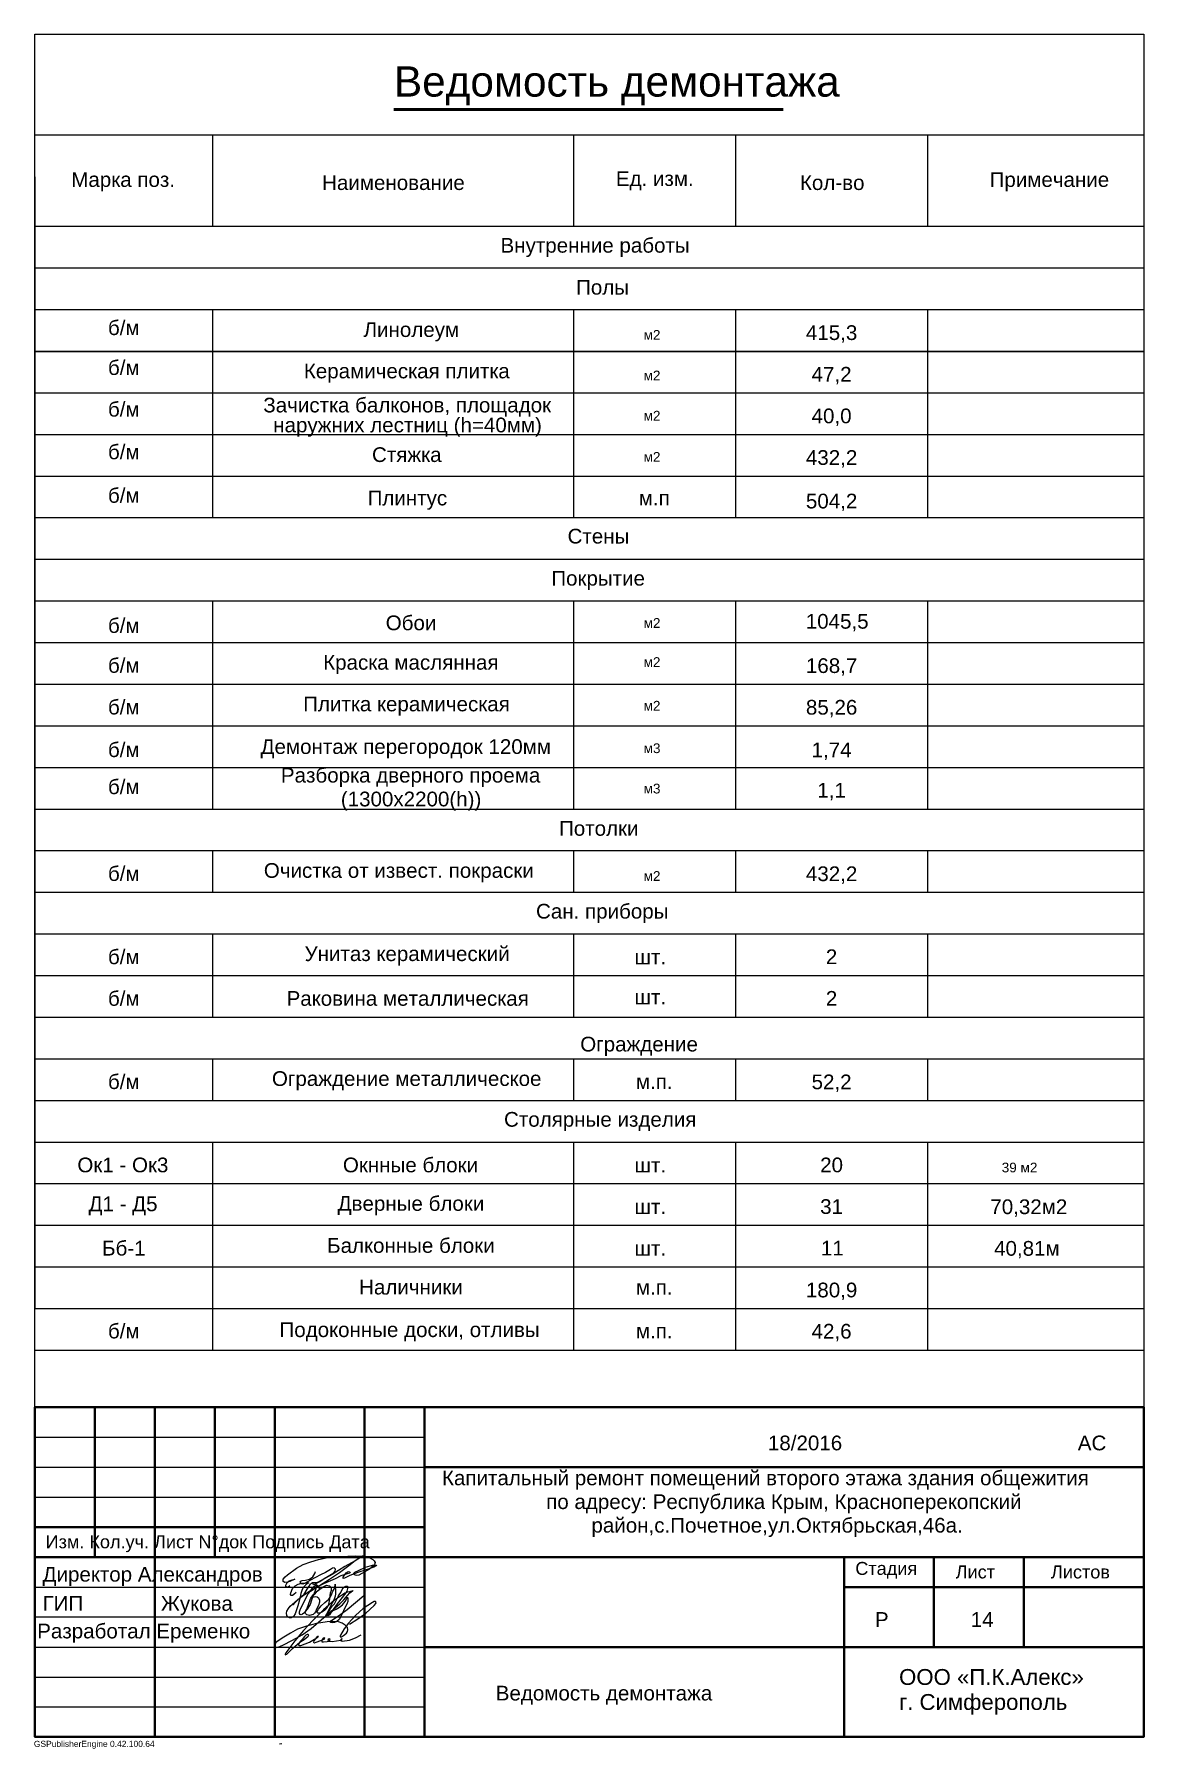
# Model space of a CAD drawing. Header units: millimetres. Extents: x 1372 to 666090, y 1285 to 31551.
# Drawn here: x 647579 to 666090, y 2745 to 31341 of the extents above; entities that cross this region are included whole.
import ezdxf

# ---------------------------------------------------------------- set-up
doc = ezdxf.new("R2010")
doc.units = ezdxf.units.MM
for name, color, linetype in [('PDF _2D-чертеж - Общий', 7, 'Continuous'), ('PDF _ar_note', 7, 'Continuous'), ('PDF _Геометрия', 7, 'Continuous'), ('PDF _Размер - Общий', 7, 'Continuous'), ('PDF _Слой ArchiCAD', 7, 'Continuous'), ('PDF _Текст', 7, 'Continuous')]:
    doc.layers.add(name, color=color, linetype=linetype)
doc.styles.add('PDF Arial', font='arial.ttf')

msp = doc.modelspace()

# ---------------------------------------------------------------- linework, layer by layer
at = {"layer": 'PDF _2D-чертеж - Общий', "lineweight": 40}
msp.add_lwpolyline([(666090.2, 8441), (647590.3, 8441), (647590.3, 2941), (666090.2, 2941)], close=True, dxfattribs=at)
msp.add_lwpolyline([(666090.2, 8441), (647590.3, 8441), (647590.3, 2941), (666090.2, 2941)], close=True, dxfattribs=at)
for points in [[(666090.2, 8441), (647590.3, 8441)], [(647590.3, 8441), (647590.3, 2941)], [(666090.2, 8441), (647590.3, 8441)], [(647590.3, 8441), (647590.3, 2941)], [(648590.3, 8441), (648590.3, 5941)], [(649590.3, 8441), (649590.3, 2941)], [(650590.3, 8441), (650590.3, 5941)], [(651590.3, 8441), (651590.3, 2941)], [(653090.3, 8441), (653090.3, 2941)], [(654090.3, 2941), (654090.3, 8441)], [(666090.2, 2941), (666090.2, 8441)], [(666090.2, 2941), (666090.2, 8441)], [(666090.2, 7441), (654090.3, 7441)], [(647590.3, 6441), (654090.3, 6441)], [(666090.2, 5941), (647590.3, 5941)], [(661090.2, 5941), (661090.2, 2941)], [(662590.2, 5941), (662590.2, 4441)], [(664090.2, 5941), (664090.2, 4441)], [(666090.2, 5441), (661090.2, 5441)], [(666090.2, 4441), (654090.3, 4441)], [(647590.3, 2941), (666090.2, 2941)], [(647590.3, 2941), (666090.2, 2941)]]:
    msp.add_lwpolyline(points, dxfattribs=at)
at = {"layer": 'PDF _ar_note', "lineweight": 20}
for points in [[(666090.2, 29658.5), (647590.3, 29658.5)], [(650550.3, 29658.5), (650550.3, 28132.8)], [(656573.5, 29658.5), (656573.5, 28132.8)], [(659278.3, 29658.5), (659278.3, 28132.8)], [(662484, 29658.5), (662484, 28132.8)], [(647590.3, 28964.2), (647590.3, 10081.7), (647590.3, 15570)], [(666090.2, 28132.8), (647590.3, 28132.8)], [(666090.2, 27438.5), (647590.3, 27438.5)], [(666090.2, 26744.2), (647590.3, 26744.2)], [(650550.3, 26744.2), (650550.3, 23272.9)], [(656573.5, 26744.2), (656573.5, 23272.9)], [(659278.3, 26744.2), (659278.3, 23272.9)], [(662484, 26744.2), (662484, 23272.9)], [(666090.2, 23272.9), (647590.3, 23272.9)], [(666090.2, 22578.6), (647590.3, 22578.6)], [(666090.2, 21884.4), (647590.3, 21884.4)], [(650550.3, 21884.4), (650550.3, 18413)], [(656573.5, 21884.4), (656573.5, 18413)], [(659278.3, 21884.4), (659278.3, 18413)], [(662484, 21884.4), (662484, 18413)], [(666090.2, 18413), (647590.3, 18413)], [(666090.2, 17718.7), (647590.3, 17718.7)], [(650550.3, 17718.7), (650550.3, 17024.5)], [(656573.5, 17718.7), (656573.5, 17024.5)], [(659278.3, 17718.7), (659278.3, 17024.5)], [(662484, 17718.7), (662484, 17024.5)], [(666090.2, 17024.5), (647590.3, 17024.5)], [(666090.2, 16330.2), (647590.3, 16330.2)], [(650550.3, 16330.2), (650550.3, 14941.6)], [(656573.5, 16330.2), (656573.5, 14941.6)], [(659278.3, 16330.2), (659278.3, 14941.6)], [(662484, 16330.2), (662484, 14941.6)], [(666090.2, 14941.6), (647590.3, 14941.6)], [(666090.2, 14247.4), (647590.3, 14247.4)], [(650550.3, 14247.4), (650550.3, 13553.1)], [(656573.5, 14247.4), (656573.5, 13553.1)], [(659278.3, 14247.4), (659278.3, 13553.1)], [(662484, 14247.4), (662484, 13553.1)], [(666090.2, 13553.1), (647590.3, 13553.1)], [(666090.2, 12858.8), (647590.3, 12858.8)], [(650550.3, 12858.8), (650550.3, 9387.4)], [(656573.5, 12858.8), (656573.5, 9387.4)], [(659278.3, 12858.8), (659278.3, 9387.4)], [(662484, 12858.8), (662484, 9387.4)], [(666090.2, 9387.4), (647590.3, 9387.4)], [(651843.1, 5461.1), (651817.6, 5441.1), (651796.2, 5435), (651778.5, 5448.2), (651774.9, 5474), (651798.8, 5516.4), (651832, 5545.9), (651883.6, 5560.6), (651924.2, 5573.5), (651841.2, 5536.7), (651802.3, 5521.7), (651762, 5520.1), (651734.3, 5536.7), (651729.6, 5555.5), (651734.3, 5575.4), (651762.6, 5613.1), (651801.6, 5642.7), (651951.8, 5754.2), (652068, 5815.9), (652191.4, 5862.9), (652319.1, 5902.3), (652449.5, 5931.1), (652629.5, 5949.5), (652810.7, 5956.9), (652940.9, 5962.1), (653070.6, 5956.9), (653153.1, 5940.3), (653227.3, 5903.5), (653251.9, 5880), (653264.1, 5850), (653257.4, 5819.5), (653238.3, 5792.9), (653171.5, 5739.1), (653096.4, 5695.2), (652996.9, 5641.7), (652953.4, 5634.3), (652933.7, 5638.7), (652917.6, 5651), (652912.3, 5671.6), (652928.4, 5688.3), (652991.3, 5717.3), (653105.6, 5774.4), (653223.6, 5805.8), (653278.6, 5808.9), (653290.2, 5803.9), (653284.4, 5792.9), (653243.9, 5774.4), (653116.7, 5726.5), (652974.8, 5682.3), (652843.9, 5634.4), (652752.6, 5588.8), (652732, 5584.7), (652735.1, 5604.9), (652757.3, 5641.7), (652781.6, 5678.7), (652815.3, 5699.8), (652842, 5693.3), (652847.2, 5683.7), (652838.7, 5675.6), (652799.7, 5662), (652694.6, 5627), (652596.9, 5580.9), (652403.4, 5494.3), (652230.1, 5407.7), (652038.7, 5282.6), (651925.9, 5186.4), (651893.3, 5147.3), (651942.6, 5193.8), (652017.3, 5268.6), (652099.1, 5325.2), (652185.6, 5375), (652504.7, 5571.4), (652670.2, 5681.8), (652829.5, 5800.6), (652932.2, 5883), (653042, 5954.2), (653065.6, 5964.1), (653052.5, 5952.1), (652934.5, 5879.9), (652759.1, 5782.7), (652551.7, 5653.4), (652316.2, 5521.6), (652258.8, 5484.7), (652240.1, 5481.2), (652233, 5497.2), (652239.4, 5515.2), (652267.6, 5515.2), (652308, 5516.4), (652345.7, 5533.4), (652418.6, 5585.6), (652576.1, 5679), (652600.6, 5706), (652605.5, 5737.9), (652585, 5759.6), (652552.1, 5755.9), (652521, 5734), (652439.8, 5684.4), (652353.3, 5643.1), (652185.7, 5554.8), (652089.7, 5501.1), (652058.2, 5488.8), (652029.5, 5494.7), (652018, 5521.6), (652026.1, 5540.9), (652046.5, 5550), (652103.7, 5554.8), (652171.1, 5570.7), (652226.6, 5609.9), (652260, 5667.9), (652268.9, 5698.2)], [(651946.7, 5349.9), (651909.9, 5316.8), (651888, 5300.4), (651865.6, 5300.2), (651855.7, 5318.6), (651858.2, 5342.6), (651889.6, 5416.3), (651930.7, 5461.7), (651983.6, 5492), (652044.4, 5505), (652107.1, 5510.1), (652143.9, 5514), (652161.4, 5514.2), (652144.5, 5503.6), (652108.1, 5478.1), (652066.8, 5433.3), (652041.5, 5386.3), (652025, 5335.4), (652002.8, 5228.5), (651978.3, 5129.3), (651932.9, 4993.3), (651904.5, 4951.4), (651863.1, 4927.5), (651835.2, 4928.1), (651810.9, 4941), (651794, 4967.4), (651788.6, 5003.4), (651795.5, 5039.6), (651818.2, 5083.3), (651850.8, 5120.6), (651927.8, 5188.2), (651976, 5232.2), (652077.7, 5311.2), (652131.6, 5404.7), (652164.5, 5458), (652187.9, 5494.4), (652220.5, 5517.6), (652247.1, 5517.4), (652270.3, 5504.3), (652284.9, 5482), (652289.9, 5455.4), (652273, 5392.3), (652248.1, 5341.6), (652230.3, 5287.4), (652222.3, 5274.9), (652204.5, 5223.4), (652181.4, 5152.3), (652131.6, 5074.9), (652073.9, 5003.8), (652055.3, 4986.5), (652033, 4978.9), (652014.6, 4985.4), (652002.8, 5001.1), (652003, 5030.2), (652016.1, 5058.9), (652062.3, 5156.7), (652091.3, 5219.7), (652115.6, 5268.7), (652147.6, 5330), (652185.6, 5375), (652221.9, 5427.4), (652242.1, 5450.2), (652267.6, 5466), (652297.8, 5470.3), (652323.2, 5457.2), (652332.5, 5419.8), (652326.3, 5396), (652312.1, 5376.3), (652281, 5354), (652249.9, 5318.5), (652228.2, 5297.8), (652223.3, 5288.6), (652227.6, 5280.3), (652249.2, 5277.9), (652273.9, 5283.8), (652298.6, 5277.2), (652319.2, 5259.8), (652340.2, 5222.4), (652337, 5189.6), (652321, 5133.6), (652288.1, 5070.5), (652273, 5029.6), (652255.8, 5004), (652232.3, 4984.8), (652173.4, 4968.3), (652124.7, 4979.3), (652108.1, 4994.1), (652101.4, 5015.4), (652110.4, 5046.1), (652128.4, 5074.7), (652168.3, 5185.3), (652196.1, 5255.1), (652237.5, 5317.4), (652297.6, 5371.7), (652363.4, 5420.3), (652407.6, 5452.9), (652457.1, 5471), (652504, 5460.9), (652521.6, 5445.9), (652532.4, 5424.9), (652531.2, 5383.5), (652518.5, 5341.9), (652501.6, 5209.8), (652480.7, 5133.9), (652457.6, 5091.2), (652426.9, 5054.4), (652389.3, 5025.6), (652345.4, 5006.7), (652308.1, 5007.1), (652298.5, 5018.9), (652299.9, 5034.6), (652320.4, 5070.1), (652364.9, 5125.4), (652427.9, 5185.3), (652494, 5240.6), (652524.7, 5289.7), (652546.2, 5329.6), (652563.1, 5374.2), (652581.5, 5403.4), (652595.1, 5439.7), (652600, 5478.6), (652600, 5490.9), (652601.5, 5458.7), (652606.1, 5386.5), (652606.1, 5328.1), (652601.5, 5291.2), (652569.9, 5209.3), (652526.2, 5131.5), (652500.1, 5079.3), (652480.1, 5040.9), (652452.5, 4991.7), (652431.2, 4949.6), (652424.8, 4943.8), (652416.2, 4932.3), (652427.2, 4936.9), (652448.8, 4959.1), (652472.5, 5000.9), (652483.2, 5022.4), (652508.6, 5047.8), (652517, 5074.7), (652547.9, 5121.1), (652587.7, 5163.8), (652609.2, 5203.7), (652649.1, 5283.6), (652666, 5314.3), (652693.6, 5351.1), (652718.2, 5398.8), (652735.1, 5424.9), (652752.5, 5445.1), (652775, 5457.1), (652798.1, 5454.5), (652810.7, 5437.6), (652807.3, 5417.2), (652793.5, 5374.2), (652775.4, 5344.5), (652632.2, 5159.1), (652523.2, 5004), (652506.2, 4977), (652481.7, 4964.1), (652471.6, 4968.6), (652473.4, 4979.8), (652500.1, 5010.8), (652556.8, 5045.7), (652618.4, 5073.1), (652672.1, 5103.4), (652719.8, 5142.3), (652766.9, 5201.2), (652794.4, 5250), (652807.7, 5271.8), (652811.9, 5249.8), (652809.2, 5200.9), (652795, 5154.5), (652759.7, 5094.6), (652738.2, 5043.9), (652695.2, 4951.8), (652666, 4902.6), (652627.6, 4864.2), (652590.8, 4849.6), (652550.7, 4845.8), (652524.5, 4848.4), (652515.2, 4855.8), (652538.4, 4884), (652692.1, 4988.7), (652799.6, 5068.5), (653079.9, 5299.7)], [(652841.1, 4820.2), (652976.8, 4908.9), (653109.5, 5007.4), (653252.8, 5131.2), (653279.3, 5165.7), (653281.9, 5184.4), (653274, 5200.3), (653250, 5202.1), (653224.3, 5185), (653066.4, 5081.6), (652936.9, 4966.8), (652821.2, 4836.5), (652747.6, 4746.2), (652686.2, 4640), (652680.4, 4625), (652683.6, 4611.8), (652706.7, 4610.6), (652740, 4632.3), (652786.7, 4674.3), (652803.5, 4698.7), (652811.6, 4727), (652802.7, 4769.3), (652766.8, 4805.1), (652713.6, 4837.4), (652655.5, 4858.9), (652560.8, 4867.2), (652464.8, 4858.9), (652289.2, 4835.7), (652123.3, 4789.7), (651971.2, 4737.4), (651852.9, 4674.5), (651742.3, 4606.9), (651650.2, 4542.4), (651608.4, 4514.6), (651582.6, 4476.3), (651582.1, 4457.4), (651590.3, 4441), (651616.5, 4432.8), (651647.1, 4441), (651723.9, 4473.2), (651888.3, 4553.1), (652049.3, 4646.2), (652201.6, 4752.8), (652530.3, 5037), (652676, 5161.4), (652744.6, 5227.5), (652806.8, 5299.6), (652842.6, 5345.9), (652887.4, 5380.2), (652898.1, 5382.9), (652892.1, 5377.4), (652836, 5359.5), (652805.6, 5354.6), (652761.7, 5337.7), (652721.1, 5312.9), (652588.7, 5222.2), (652404.7, 5064), (652225.8, 4885.1), (652072.8, 4718.1), (651927.5, 4544.4), (651775.5, 4343.2), (651763, 4323.1), (651767.8, 4310.9), (651790.8, 4320.1), (651889.1, 4418.4), (652007.4, 4522.9), (652081.2, 4569.2), (652148.7, 4622.7), (652157.9, 4645.7), (652147.6, 4652.2), (652133.4, 4650.3), (652107.6, 4636.8), (652086.9, 4615.5), (652048.9, 4565.9), (652013.6, 4530.5), (651985.7, 4489.1), (651984.9, 4472.9), (651998.2, 4464.5), (652027.4, 4469.1), (652168.7, 4522.9), (652254.7, 4570.5), (652305.4, 4598.1), (652317.7, 4610.4), (652318.9, 4616.9), (652312.6, 4617), (652286.8, 4601.8), (652242.4, 4547), (652237.2, 4521), (652254.7, 4512.2), (652281.7, 4521), (652361.7, 4550.7), (652415.7, 4573.6), (652426.8, 4587.7), (652418.9, 4595), (652400.9, 4587.7), (652376.5, 4552.9), (652378.7, 4529.2), (652403.1, 4529.2), (652463.9, 4535.9), (652489.5, 4539.7), (652509.8, 4552.9), (652513.5, 4572.9), (652500.1, 4578.3), (652483.1, 4568.4), (652475, 4549.9), (652491.3, 4538.8), (652550.5, 4532.2), (652693.5, 4556.6), (652709.1, 4561.4), (652717.9, 4572.2), (652708, 4581.4), (652692, 4566.2), (652695.7, 4546.2), (652718.7, 4540.3), (652838.2, 4557.2), (652938.2, 4593.1), (653032.3, 4644.8)]]:
    msp.add_lwpolyline(points, dxfattribs=at)
at = {"layer": 'PDF _ar_note', "lineweight": 5}
msp.add_lwpolyline([(647590.3, 26050), (666090.2, 26050)], close=True, dxfattribs=at)
for points in [[(666090.2, 25355.7), (647590.3, 25355.7)], [(666090.2, 24661.4), (647590.3, 24661.4)], [(666090.2, 23967.2), (647590.3, 23967.2)], [(666090.2, 22578.6), (647590.3, 22578.6)], [(666090.2, 21190.1), (647590.3, 21190.1)], [(666090.2, 20495.8), (647590.3, 20495.8)], [(666090.2, 19801.6), (647590.3, 19801.6)], [(666090.2, 19107.3), (647590.3, 19107.3)], [(666090.2, 15635.9), (647590.3, 15635.9)], [(666090.2, 12858.8), (647590.3, 12858.8)], [(666090.2, 12164.5), (647590.3, 12164.5)], [(666090.2, 11470.3), (647590.3, 11470.3)], [(666090.2, 10776), (647590.3, 10776)], [(666090.2, 10081.7), (647590.3, 10081.7)]]:
    msp.add_lwpolyline(points, dxfattribs=at)
at = {"layer": 'PDF _Геометрия', "lineweight": 9}
msp.add_lwpolyline([(651667.9, 2824.8), (651707.1, 2832.7)], dxfattribs=at)
at = {"layer": 'PDF _Размер - Общий', "lineweight": 50}
msp.add_lwpolyline([(653580.4, 30086.6), (660074.5, 30086.6)], dxfattribs=at)
at = {"layer": 'PDF _Слой ArchiCAD', "lineweight": 20}
msp.add_lwpolyline([(647590.3, 31340.9), (666090.2, 31340.9), (666090.2, 2941), (647590.3, 2941)], close=True, dxfattribs=at)
for points in [[(647590.3, 7941), (654090.3, 7941)], [(647590.3, 7441), (654090.3, 7441)], [(647590.3, 6941), (654090.3, 6941)], [(647590.3, 5441), (654090.3, 5441)], [(654090.3, 4941), (647590.3, 4941)], [(647590.3, 4441), (654090.3, 4441)], [(647590.3, 3941), (654090.3, 3941)], [(647590.3, 3441), (654090.3, 3441)]]:
    msp.add_lwpolyline(points, dxfattribs=at)

# ---------------------------------------------------------------- texts
at = {"layer": 'PDF _Текст', "attachment_point": 7, "style": 'PDF Arial'}
for s, insert, char_height in [('Ведомость демонтажа', (653580.4, 30155.1), 505.284), ('Марка поз.', (648196, 28721.1), 245.42), ('Наименование', (652381.3, 28740.2), 245.424), ('Ед. изм.', (657282.5, 28740.2), 245.42), ('Кол-во', (660354.3, 28740.2), 245.42), ('Примечание', (663518.5, 28721.1), 245.42), ('Внутренние работы', (655358.5, 27624.4), 245.424), ('Полы', (656619.1, 26995.3), 245.42), ('б/м', (648808.6, 26321.1), 245.42), ('Линолеум', (653073.3, 26218.4), 245.42), ('м2', (657745.6, 26245.8), 161.98), ('415,3', (660453.7, 26196.1), 245.42), ('б/м', (648808.6, 25655.4), 245.42), ('Керамическая плитка', (652076.8, 25528.3), 245.424), ('47,2', (660548.6, 25501.8), 245.42), ('м2', (657745.6, 25569), 161.98), ('б/м', (648808.6, 24961.1), 245.42), ('Зачистка балконов, площадок', (651400.2, 24962.6), 245.424), ('наружних лестниц (h=40мм)', (651565.9, 24627.7), 245.424), ('м2', (657745.6, 24898), 161.98), ('40,0', (660548.6, 24807.5), 245.42), ('б/м', (648808.6, 24250.1), 245.42), ('Стяжка', (653213.9, 24203.5), 245.42), ('м2', (657745.6, 24211), 161.98), ('432,2', (660453.7, 24113.2), 245.42), ('б/м', (648808.6, 23523.7), 245.42), ('Плинтус', (653140.7, 23409.2), 245.42), ('м.п', (657665.3, 23484.6), 245.42), ('504,2', (660453.7, 23386.9), 245.42), ('Стены', (656477.3, 22843.6), 245.42), ('Покрытие', (656205.4, 22071.3), 245.42), ('б/м', (648808.6, 21353.2), 245.42), ('Обои', (653442.5, 21397.8), 245.42), ('м2', (657745.6, 21440.6), 161.98), ('1045,5', (660451.5, 21381.1), 245.42), ('б/м', (648808.6, 20687.5), 245.42), ('Краска маслянная', (652399, 20668.3), 245.424), ('м2', (657745.6, 20788.7), 161.98), ('168,7', (660453.7, 20641.9), 245.42), ('б/м', (648808.6, 19993.2), 245.42), ('Плитка керамическая', (652066.5, 19974.1), 245.424), ('м2', (657745.6, 20060.2), 161.98), ('85,26', (660453.7, 19947.6), 245.42), ('б/м', (648808.6, 19282.2), 245.42), ('Демонтаж перегородок 120мм', (651355.6, 19263.1), 245.424), ('м3', (657745.6, 19349.2), 161.98), ('1,74', (660548.6, 19236.6), 245.42), ('б/м', (648808.6, 18664), 245.42), ('Разборка дверного проема', (651693.9, 18786.1), 245.424), ('(1300х2200(h))', (652693.9, 18389.1), 245.424), ('м3', (657745.6, 18675.8), 161.98), ('1,1', (660643.5, 18563.2), 245.42), ('Потолки', (656334.5, 17969.7), 245.42), ('б/м', (648808.6, 17216.1), 245.42), ('Очистка от извест. покраски', (651409.3, 17197), 245.424), ('432,2', (660453.7, 17170.5), 245.42), ('м2', (657745.6, 17220.2), 161.98), ('Сан. приборы', (655950.5, 16517.1), 245.424), ('б/м', (648808.6, 15827.6), 245.42), ('Унитаз керамический', (652089.3, 15808.5), 245.424), ('шт.', (657593.3, 15827.6), 245.42), ('2', (660786.3, 15831.7), 245.4), ('б/м', (648808.6, 15133.3), 245.42), ('Раковина металлическая', (651788.8, 15133.3), 245.424), ('шт.', (657593.3, 15159.2), 245.42), ('2', (660786.3, 15137.4), 245.4), ('Ограждение', (656688.2, 14300.8), 245.42), ('Ограждение металлическое', (651544.2, 13725.6), 245.424), ('б/м', (648808.6, 13744.8), 245.42), ('м.п.', (657617.3, 13748.9), 245.42), ('52,2', (660548.6, 13699.2), 245.42), ('Столярные изделия', (655416.8, 13045.7), 245.424), ('Ок1 - Ок3', (648297.7, 12355.9), 245.42), ('Окнные блоки', (652728.2, 12355.9), 245.424), ('20', (660691.5, 12355.9), 245.42), ('шт.', (657593.3, 12356.2), 245.42), ('39 м2', (663720.6, 12355.9), 161.98), ('Д1 - Д5', (648485.2, 11639.5), 245.42), ('Дверные блоки', (652641.3, 11642.8), 245.424), ('шт.', (657593.3, 11661.9), 245.42), ('31', (660691.5, 11661.6), 245.42), ('70,32м2', (663530.8, 11616.3), 245.42), ('Бб-1', (648710.3, 10967.7), 245.42), ('Балконные блоки', (652465.3, 11012.6), 245.424), ('шт.', (657593.3, 10967.7), 245.42), ('11', (660704, 10971.8), 245.42), ('40,81м', (663593.4, 10922.1), 245.42), ('Наличники', (652999, 10318.4), 245.42), ('м.п.', (657617.3, 10317.8), 245.42), ('180,9', (660453.7, 10227.8), 245.42), ('б/м', (648808.6, 9585.6), 245.42), ('Подоконные доски, отливы', (651670.3, 9540.2), 245.424), ('м.п.', (657617.3, 9589.7), 245.42), ('42,6', (660548.6, 9540), 245.42), ('18/2016', (659819.8, 7718.7), 245.42), ('АС', (664990.1, 7718.7), 245.42), ('Капитальный ремонт помещений второго этажа здания общежития', (654381.7, 7065.6), 245.424), ('по адресу: Республика Крым, Красноперекопский', (656120, 6668.6), 245.424), ('район,с.Почетное,ул.Октябрьская,46а.', (656875.4, 6275.8), 245.424), ('Изм. Кол.уч. Лист N°док Подпись Дата', (647768.5, 6023), 215.973), ('Директор Александров', (647718, 5458.5), 245.424), ('Стадия', (661278.1, 5581.8), 215.97), ('Лист', (662953.1, 5582.1), 215.97), ('Листов', (664543.1, 5582.1), 215.97), ('ГИП', (647718, 5046.9), 245.42), ('Жукова', (649691.5, 4970.8), 245.42), ('Р', (661605.1, 4777.5), 245.4), ('14', (663203.6, 4777.5), 245.42), ('Разработал Еременко', (647627.7, 4511.1), 245.424), ('ООО «П.К.Алекс»', (662008.2, 3804.9), 265.058), ('Ведомость демонтажа', (655278.7, 3478.6), 245.424), ('г. Симферополь', (662008.2, 3311.7), 265.058)]:
    msp.add_mtext(s, dxfattribs=dict(at, insert=insert, char_height=char_height))
at = {"layer": 'PDF _Текст', "color": 7, "true_color": 0xffffff, "insert": (647571.9, 2745), "char_height": 101.01, "attachment_point": 7, "style": 'PDF Arial'}
msp.add_mtext('GSPublisherEngine 0.42.100.64', dxfattribs=at)

doc.saveas('drawing.dxf')
